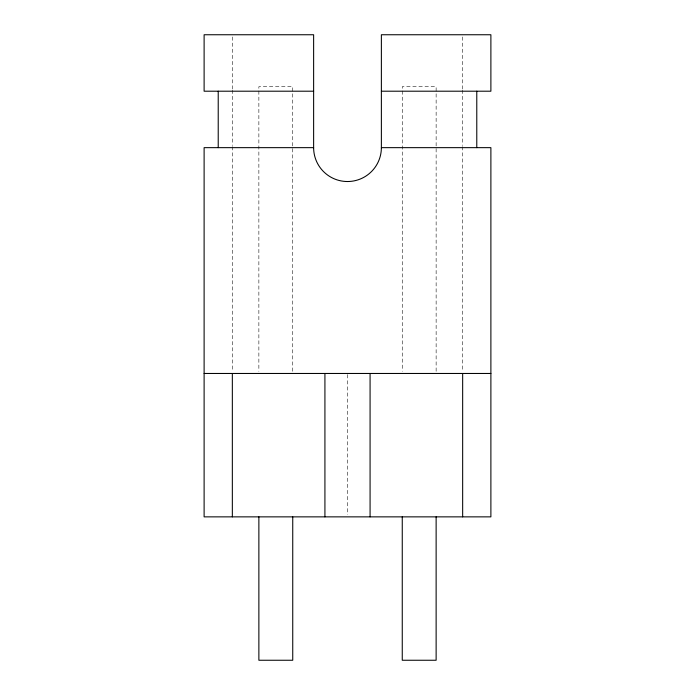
<?xml version="1.0" encoding="UTF-8"?>
<svg xmlns="http://www.w3.org/2000/svg" width="695" height="695" viewBox="0 0 695 695"><rect width="100%" height="100%" fill="white"/><g stroke="black" fill="none" stroke-linecap="round" stroke-linejoin="round"><path stroke-width="0.52" stroke-dasharray="3.48 2.61" d="M462.661 36.922L462.661 89.029M462.661 90.115L462.661 145.481M462.661 146.567L462.661 371.295M436.13 371.304L436.13 86.684L402.257 86.684L402.257 371.304M347.5 374.544L347.5 514.7M292.743 371.304L292.743 86.684L258.87 86.684L258.87 371.304M232.339 36.922L232.339 89.029M232.339 90.115L232.339 145.481M232.339 146.567L232.339 371.295"/><path stroke-width="1.04" d="M313.627 91.201L204.113 91.201L204.113 34.75L313.627 34.75L313.627 147.653A33.873 33.873 0 0 0 347.5 181.525A33.873 33.873 0 0 0 381.373 147.653L381.373 34.75L490.887 34.75L490.887 91.201L381.373 91.201M313.627 147.653L204.113 147.653L204.113 516.863L490.887 516.863L490.887 147.653L381.373 147.653M204.113 373.467L490.887 373.467M476.779 91.201L476.779 147.653M462.661 373.467L462.661 516.863M436.13 516.863L436.13 660.25L402.257 660.25L402.257 516.863M370.079 373.467L370.079 516.863M324.921 373.467L324.921 516.863M292.743 516.863L292.743 660.25L258.87 660.25L258.87 516.863M232.339 373.467L232.339 516.863M218.221 91.201L218.221 147.653"/></g></svg>
